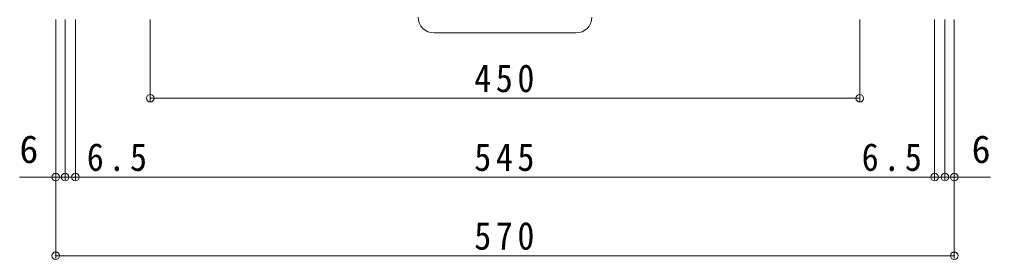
# Model space of a CAD drawing. Units: millimetres at full size, sheet at 1:6. Extents: x -907 to 893, y -826 to 676.
# Drawn here: x -721 to -105, y -325 to -173 of the extents above; entities that cross this region are included whole.
import ezdxf
from ezdxf.enums import TextEntityAlignment as Align

# ---------------------------------------------------------------- set-up
doc = ezdxf.new("R2010")
doc.units = ezdxf.units.MM
doc.header["$LTSCALE"] = 6
doc.header["$PDMODE"] = 32
doc.header["$PDSIZE"] = 4.8
doc.layers.add('A-1', color=2, linetype='Continuous', lineweight=9)
doc.layers.add('A-4', color=7, linetype='Continuous', lineweight=9)
doc.styles.add('ＭＳ ゴシック', font='')
doc.styles.get('ＭＳ ゴシック').set_extended_font_data('MS Gothic')

msp = doc.modelspace()

# ---------------------------------------------------------------- linework, layer by layer
at = {"layer": 'A-1'}
msp.add_line((-367.645, -181.466), (-457.645, -181.466), dxfattribs=at)
for centre, start, end in [((-457.645, -171.466), 180, 270), ((-367.645, -171.466), 270, 0)]:
    msp.add_arc(centre, 10, start, end, dxfattribs=at)
at = {"layer": 'A-4'}
for p, q in [((-697.645, -324.665), (-697.645, -172.865)), ((-691.645, -274.665), (-691.645, -172.865)), ((-685.145, -274.665), (-685.145, -172.865)), ((-637.645, -224.665), (-637.645, -172.865)), ((-187.645, -224.665), (-187.645, -172.865)), ((-140.145, -274.665), (-140.145, -172.865)), ((-133.645, -274.665), (-133.645, -172.865)), ((-127.645, -324.665), (-127.645, -172.865)), ((-637.645, -222.865), (-187.645, -222.865)), ((-697.645, -272.865), (-720.645, -272.865)), ((-697.645, -272.865), (-691.645, -272.865)), ((-691.645, -272.865), (-685.145, -272.865)), ((-685.145, -272.865), (-140.145, -272.865)), ((-140.145, -272.865), (-133.645, -272.865)), ((-133.645, -272.865), (-127.645, -272.865)), ((-127.645, -272.865), (-104.645, -272.865)), ((-697.645, -322.865), (-127.645, -322.865))]:
    msp.add_line(p, q, dxfattribs=at)
for p in [(-637.645, -222.865), (-187.645, -222.865), (-697.645, -272.865), (-691.645, -272.865), (-685.145, -272.865), (-140.145, -272.865), (-133.645, -272.865), (-127.645, -272.865), (-697.645, -322.865), (-127.645, -322.865)]:
    msp.add_point(p, dxfattribs=at)

# ---------------------------------------------------------------- texts
at = {"layer": 'A-4', "color": 2, "style": 'ＭＳ ゴシック'}
for p in [(-720.645, -269.265), (-116.645, -269.265)]:
    msp.add_text('6', height=17.6, dxfattribs=at).set_placement(p, align=Align.BOTTOM_LEFT)
at = {"layer": 'A-4', "color": 2, "char_height": 17.6, "attachment_point": 7, "style": 'ＭＳ ゴシック'}
for s, insert in [('\\T1.27;\\W0.9;450', (-432.145, -219.265)), ('\\T1.27;\\W0.9;6.5', (-677.895, -269.265)), ('\\T1.27;\\W0.9;545', (-432.145, -269.265)), ('\\T1.27;\\W0.9;6.5', (-186.395, -269.265)), ('\\T1.27;\\W0.9;570', (-432.145, -319.265))]:
    msp.add_mtext(s, dxfattribs=dict(at, insert=insert))

doc.saveas('drawing.dxf')
